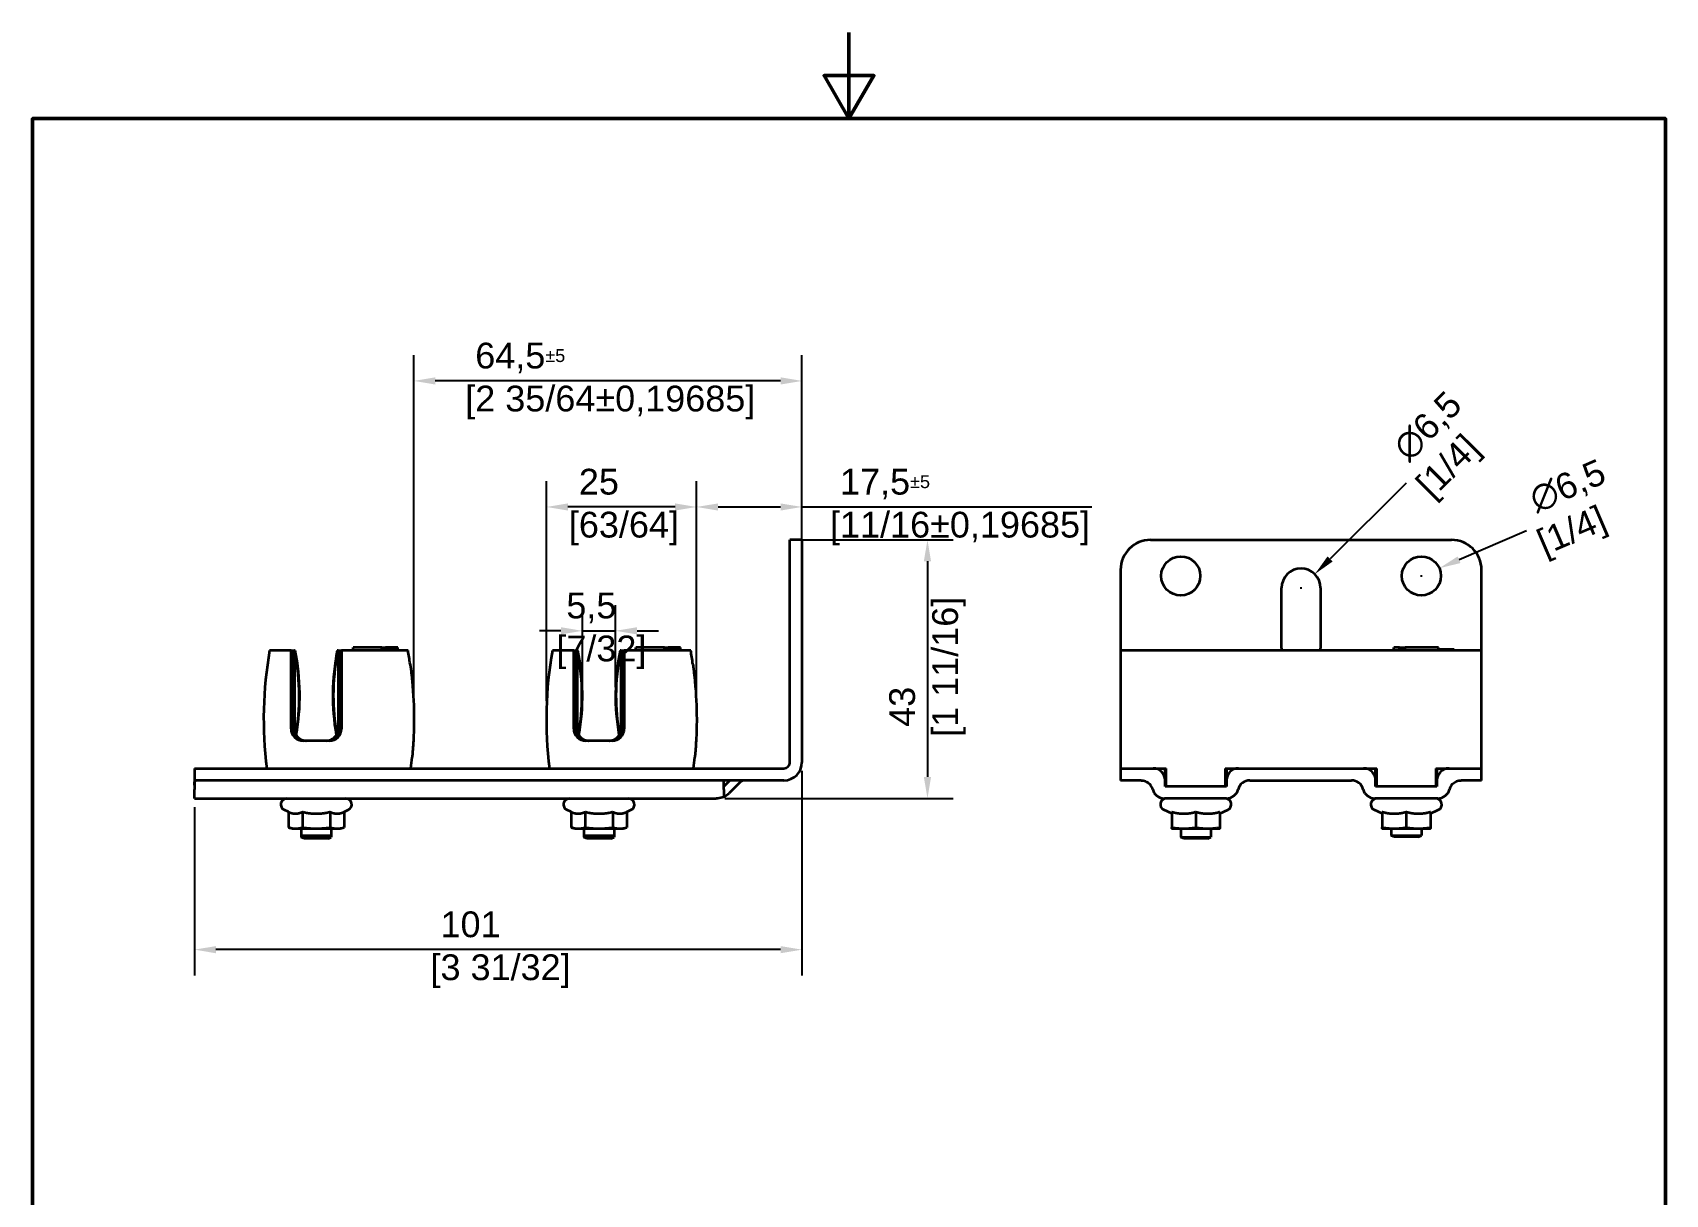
# Model space of a CAD drawing. Header units: millimetres. Extents: x 0 to 390, y 0 to 297.
# Drawn here: x 10 to 200, y 161.8 to 297 of the extents above; entities that cross this region are included whole.
import ezdxf

# ---------------------------------------------------------------- set-up
doc = ezdxf.new("R2010")
doc.units = ezdxf.units.MM
for name, color, linetype, lineweight in [('Arêtes visibles(ISO)', 7, 'Continuous', 35), ('Cadre_0', 7, 'Continuous', 50), ('Cotes(ISO)', 7, 'Continuous', 18)]:
    doc.layers.add(name, color=color, linetype=linetype, lineweight=lineweight)
doc.styles.add('MANTION', font='arial.ttf')
doc.dimstyles.new('Plan commercial', dxfattribs={"dimtxt": 3, "dimasz": 2.5, "dimexe": 3, "dimexo": 1, "dimgap": 0.762, "dimtad": 1, "dimrnd": 1e-08, "dimtxsty": 'MANTION', "dimcen": 0.09, "dimdle": 10, "dimclrd": 7, "dimclre": 7, "dimclrt": 256, "dimazin": 2, "dimtfac": 0.5, "dimtmove": 0, "dimatfit": 3, "dimfxl": 0, "dimtolj": 1, "dimlwd": 25, "dimlwe": 25, "dimarcsym": 0})

# ---------------------------------------------------------------- blocks, each defined once
blk = doc.blocks.new('Cadres Cadre par défaut')
at = {"layer": 'Cadre_0', "flags": 128}
for points in [[(105, 297), (105, 287), (102.11, 292), (107.89, 292), (105, 287)], [(10, 10), (10, 287), (200, 287), (200, 10), (10, 10)]]:
    blk.add_lwpolyline(points, dxfattribs=at)
blk = doc.blocks.new('*D12')
at = {"layer": 'Cotes(ISO)', "color": 7, "linetype": 'Continuous', "lineweight": 25, "transparency": 16777216}
for p, q in [((183.84, 239.01), (175.99, 235.64)), ((171.52, 233.76), (171.7, 233.76)), ((171.61, 233.67), (171.61, 233.85))]:
    blk.add_line(p, q, dxfattribs=at)
at = {"layer": 'Cotes(ISO)', "color": 7, "linetype": 'Continuous', "transparency": 16777216}
blk.add_solid([(175.83, 236.03), (176.16, 235.26), (173.7, 234.66)], dxfattribs=at)
at = {"layer": 'Defpoints', "color": 0, "linetype": 'Continuous', "transparency": 16777216}
for p in [(173.7, 234.66), (169.52, 232.86)]:
    blk.add_point(p, dxfattribs=at)
at = {"layer": 'Cotes(ISO)', "color": 154, "linetype": 'Continuous', "lineweight": 25, "true_color": 0x004691, "transparency": 16777216, "insert": (182.76, 243.45), "char_height": 3, "attachment_point": 1, "rotation": 23.2453, "style": 'MANTION'}
blk.add_mtext('\\A1; ∅6,5\\P[1/4]', dxfattribs=at)
blk = doc.blocks.new('*D13')
at = {"layer": 'Cotes(ISO)', "color": 7, "linetype": 'Continuous', "lineweight": 25, "transparency": 16777216}
for p, q in [((169.82, 244.57), (160.98, 235.74)), ((157.52, 232.36), (157.7, 232.36)), ((157.61, 232.27), (157.61, 232.45))]:
    blk.add_line(p, q, dxfattribs=at)
at = {"layer": 'Cotes(ISO)', "color": 7, "linetype": 'Continuous', "transparency": 16777216}
blk.add_solid([(160.69, 236.03), (161.28, 235.44), (159.21, 233.97)], dxfattribs=at)
at = {"layer": 'Defpoints', "color": 0, "linetype": 'Continuous', "transparency": 16777216}
for p in [(159.21, 233.97), (156, 230.75)]:
    blk.add_point(p, dxfattribs=at)
at = {"layer": 'Cotes(ISO)', "color": 154, "linetype": 'Continuous', "lineweight": 25, "true_color": 0x004691, "transparency": 16777216, "insert": (167.18, 248.29), "char_height": 3, "attachment_point": 1, "rotation": 45, "style": 'MANTION'}
blk.add_mtext('\\A1; ∅6,5\\P[1/4]', dxfattribs=at)
blk = doc.blocks.new('*D15')
at = {"layer": 'Cotes(ISO)', "color": 7, "linetype": 'Continuous', "lineweight": 25, "transparency": 16777216}
for p, q in [((99.53, 211.06), (99.53, 187.26)), ((28.83, 206.86), (28.83, 187.26)), ((97.03, 190.26), (31.33, 190.26))]:
    blk.add_line(p, q, dxfattribs=at)
at = {"layer": 'Cotes(ISO)', "color": 7, "linetype": 'Continuous', "transparency": 16777216}
for points in [[(31.33, 190.67), (31.33, 189.84), (28.83, 190.26)], [(97.03, 190.67), (97.03, 189.84), (99.53, 190.26)]]:
    blk.add_solid(points, dxfattribs=at)
at = {"layer": 'Defpoints', "color": 0, "linetype": 'Continuous', "transparency": 16777216}
for p in [(99.53, 212.06), (28.83, 207.86), (28.83, 190.26)]:
    blk.add_point(p, dxfattribs=at)
at = {"layer": 'Cotes(ISO)', "color": 154, "linetype": 'Continuous', "lineweight": 25, "true_color": 0x004691, "transparency": 16777216, "insert": (56.3, 194.71), "char_height": 3, "attachment_point": 1, "style": 'MANTION'}
blk.add_mtext('\\A1; 101\\P[3 31/32]', dxfattribs=at)
blk = doc.blocks.new('*D16')
at = {"layer": 'Cotes(ISO)', "color": 7, "linetype": 'Continuous', "lineweight": 25, "transparency": 16777216}
for p, q in [((99.13, 237.96), (117.13, 237.96)), ((114.13, 235.46), (114.13, 210.36)), ((90.56, 207.86), (117.13, 207.86))]:
    blk.add_line(p, q, dxfattribs=at)
at = {"layer": 'Cotes(ISO)', "color": 7, "linetype": 'Continuous', "transparency": 16777216}
for points in [[(113.71, 235.46), (114.55, 235.46), (114.13, 237.96)], [(113.71, 210.36), (114.55, 210.36), (114.13, 207.86)]]:
    blk.add_solid(points, dxfattribs=at)
at = {"layer": 'Defpoints', "color": 0, "linetype": 'Continuous', "transparency": 16777216}
for p in [(98.13, 237.96), (89.56, 207.86), (114.13, 207.86)]:
    blk.add_point(p, dxfattribs=at)
at = {"layer": 'Cotes(ISO)', "color": 154, "linetype": 'Continuous', "lineweight": 25, "true_color": 0x004691, "transparency": 16777216, "insert": (109.68, 215.03), "char_height": 3, "attachment_point": 1, "rotation": 90, "style": 'MANTION'}
blk.add_mtext('\\A1; 43\\P[1 11/16]', dxfattribs=at)
blk = doc.blocks.new('*D17')
at = {"layer": 'Cotes(ISO)', "color": 7, "linetype": 'Continuous', "lineweight": 25, "transparency": 16777216}
for p, q in [((87.26, 219.08), (87.26, 244.79)), ((99.53, 235.46), (99.53, 244.79)), ((89.76, 241.79), (97.03, 241.79)), ((99.53, 241.79), (133.26, 241.79))]:
    blk.add_line(p, q, dxfattribs=at)
at = {"layer": 'Cotes(ISO)', "color": 7, "linetype": 'Continuous', "transparency": 16777216}
for points in [[(89.76, 242.2), (89.76, 241.37), (87.26, 241.79)], [(97.03, 242.2), (97.03, 241.37), (99.53, 241.79)]]:
    blk.add_solid(points, dxfattribs=at)
at = {"layer": 'Defpoints', "color": 0, "linetype": 'Continuous', "transparency": 16777216}
for p in [(87.26, 241.79), (99.53, 234.46), (87.26, 218.08)]:
    blk.add_point(p, dxfattribs=at)
at = {"layer": 'Cotes(ISO)', "color": 154, "linetype": 'Continuous', "lineweight": 25, "true_color": 0x004691, "transparency": 16777216, "insert": (102.79, 246.23), "char_height": 3, "attachment_point": 1, "style": 'MANTION'}
blk.add_mtext('\\A1; 17,5{\\H1.500000;±5}\\P[11/16%%p0,19685]', dxfattribs=at)
blk = doc.blocks.new('*D18')
at = {"layer": 'Cotes(ISO)', "color": 7, "linetype": 'Continuous', "lineweight": 25, "transparency": 16777216}
for p, q in [((69.79, 219.23), (69.79, 244.79)), ((87.26, 219.08), (87.26, 244.79)), ((84.76, 241.79), (72.29, 241.79))]:
    blk.add_line(p, q, dxfattribs=at)
at = {"layer": 'Cotes(ISO)', "color": 7, "linetype": 'Continuous', "transparency": 16777216}
for points in [[(72.29, 242.2), (72.29, 241.37), (69.79, 241.79)], [(84.76, 242.2), (84.76, 241.37), (87.26, 241.79)]]:
    blk.add_solid(points, dxfattribs=at)
at = {"layer": 'Defpoints', "color": 0, "linetype": 'Continuous', "transparency": 16777216}
for p in [(69.79, 241.79), (69.79, 218.23), (87.26, 218.08)]:
    blk.add_point(p, dxfattribs=at)
at = {"layer": 'Cotes(ISO)', "color": 154, "linetype": 'Continuous', "lineweight": 25, "true_color": 0x004691, "transparency": 16777216, "insert": (72.4, 246.23), "char_height": 3, "attachment_point": 1, "style": 'MANTION'}
blk.add_mtext('\\A1; 25\\P[63/64]', dxfattribs=at)
blk = doc.blocks.new('*D19')
at = {"layer": 'Cotes(ISO)', "color": 7, "linetype": 'Continuous', "lineweight": 25, "transparency": 16777216}
for p, q in [((73.98, 220.83), (73.98, 230.37)), ((77.83, 220.83), (77.83, 230.37)), ((71.48, 227.37), (68.98, 227.37)), ((73.98, 227.37), (77.83, 227.37)), ((80.33, 227.37), (82.83, 227.37))]:
    blk.add_line(p, q, dxfattribs=at)
at = {"layer": 'Cotes(ISO)', "color": 7, "linetype": 'Continuous', "transparency": 16777216}
for points in [[(71.48, 227.79), (71.48, 226.96), (73.98, 227.37)], [(80.33, 227.79), (80.33, 226.96), (77.83, 227.37)]]:
    blk.add_solid(points, dxfattribs=at)
at = {"layer": 'Defpoints', "color": 0, "linetype": 'Continuous', "transparency": 16777216}
for p in [(77.83, 227.37), (73.98, 219.83), (77.83, 219.83)]:
    blk.add_point(p, dxfattribs=at)
at = {"layer": 'Cotes(ISO)', "color": 154, "linetype": 'Continuous', "lineweight": 25, "true_color": 0x004691, "transparency": 16777216, "insert": (70.94, 231.82), "char_height": 3, "attachment_point": 1, "style": 'MANTION'}
blk.add_mtext('\\A1; 5,5\\P[7/32]', dxfattribs=at)
blk = doc.blocks.new('*D20')
at = {"layer": 'Cotes(ISO)', "color": 7, "linetype": 'Continuous', "lineweight": 25, "transparency": 16777216}
for p, q in [((54.36, 219.08), (54.36, 259.46)), ((99.53, 235.46), (99.53, 259.46)), ((97.03, 256.46), (56.86, 256.46))]:
    blk.add_line(p, q, dxfattribs=at)
at = {"layer": 'Cotes(ISO)', "color": 7, "linetype": 'Continuous', "transparency": 16777216}
for points in [[(56.86, 256.88), (56.86, 256.04), (54.36, 256.46)], [(97.03, 256.88), (97.03, 256.04), (99.53, 256.46)]]:
    blk.add_solid(points, dxfattribs=at)
at = {"layer": 'Defpoints', "color": 0, "linetype": 'Continuous', "transparency": 16777216}
for p in [(54.36, 256.46), (99.53, 234.46), (54.36, 218.08)]:
    blk.add_point(p, dxfattribs=at)
at = {"layer": 'Cotes(ISO)', "color": 154, "linetype": 'Continuous', "lineweight": 25, "true_color": 0x004691, "transparency": 16777216, "insert": (60.34, 260.91), "char_height": 3, "attachment_point": 1, "style": 'MANTION'}
blk.add_mtext('\\A1; 64,5{\\H1.500000;±5}\\P[2 35/64%%p0,19685]', dxfattribs=at)

msp = doc.modelspace()

# ---------------------------------------------------------------- linework, layer by layer
at = {"layer": 'Arêtes visibles(ISO)'}
for p, q in [((99.5299, 237.9597), (98.1299, 237.9597)), ((98.1299, 234.4597), (98.1299, 237.9597)), ((99.5299, 237.9597), (99.5299, 234.4597)), ((140.1055, 237.9597), (175.1055, 237.9597)), ((98.1299, 212.0597), (98.1299, 234.4597)), ((99.5299, 234.4597), (99.5299, 212.0597)), ((136.6055, 234.4597), (136.6055, 225.0797)), ((178.6055, 225.0797), (178.6055, 234.4597)), ((155.3305, 225.3597), (155.3305, 232.3597)), ((159.8805, 232.3597), (159.8805, 225.3597)), ((38.1964, 225.0797), (37.5799, 225.0797)), ((40.0649, 225.0797), (39.6162, 225.0797)), ((40.0649, 225.0797), (40.2454, 225.0797)), ((40.0649, 215.9797), (40.0649, 225.0797)), ((40.2454, 225.0797), (40.2454, 215.9797)), ((40.2454, 225.0797), (40.41, 225.0797)), ((40.41, 225.0797), (40.4608, 225.0797)), ((40.41, 215.9797), (40.41, 225.0797)), ((40.4608, 225.0797), (40.4608, 215.9797)), ((40.5549, 225.0797), (40.4608, 225.0797)), ((45.5491, 225.0797), (45.4549, 225.0797)), ((45.5491, 225.0797), (45.5999, 225.0797)), ((45.5491, 225.0797), (45.5491, 215.9797)), ((45.5999, 225.0797), (45.5999, 215.9797)), ((45.5999, 225.0797), (45.7644, 225.0797)), ((45.7644, 225.0797), (45.9449, 225.0797)), ((45.7644, 215.9797), (45.7644, 225.0797)), ((45.9449, 225.0797), (45.9449, 215.9797)), ((51.6437, 225.0797), (45.9449, 225.0797)), ((50.6266, 225.4297), (47.3104, 225.4297)), ((47.3104, 225.0797), (47.3104, 225.4297)), ((50.6266, 225.2547), (50.6266, 225.4297)), ((50.6266, 225.4297), (51.0526, 225.4297)), ((50.6266, 225.0797), (50.6266, 225.2547)), ((50.6266, 225.2547), (52.4856, 225.2547)), ((52.4856, 225.4297), (51.0526, 225.4297)), ((51.0526, 225.2547), (51.0526, 225.4297)), ((52.4856, 225.2547), (52.4856, 225.4297)), ((52.4856, 225.0797), (52.4856, 225.2547)), ((53.6799, 225.0797), (53.0635, 225.0797)), ((71.0964, 225.0797), (70.4799, 225.0797)), ((72.9649, 225.0797), (72.5162, 225.0797)), ((72.9649, 225.0797), (73.1454, 225.0797)), ((72.9649, 215.9797), (72.9649, 225.0797)), ((73.1454, 225.0797), (73.1454, 215.9797)), ((73.1454, 225.0797), (73.31, 225.0797)), ((73.31, 225.0797), (73.3608, 225.0797)), ((73.31, 215.9797), (73.31, 225.0797)), ((73.3608, 225.0797), (73.3608, 215.9797)), ((73.4549, 225.0797), (73.3608, 225.0797)), ((78.4491, 225.0797), (78.3549, 225.0797)), ((78.4491, 225.0797), (78.4999, 225.0797)), ((78.4491, 225.0797), (78.4491, 215.9797)), ((78.4999, 225.0797), (78.4999, 215.9797)), ((78.4999, 225.0797), (78.6644, 225.0797)), ((78.6644, 225.0797), (78.8449, 225.0797)), ((78.6644, 215.9797), (78.6644, 225.0797)), ((78.8449, 225.0797), (78.8449, 215.9797)), ((84.5437, 225.0797), (78.8449, 225.0797)), ((83.5266, 225.4297), (80.2104, 225.4297)), ((80.2104, 225.0797), (80.2104, 225.4297)), ((83.5266, 225.2547), (83.5266, 225.4297)), ((83.5266, 225.4297), (83.9526, 225.4297)), ((83.5266, 225.0797), (83.5266, 225.2547)), ((83.5266, 225.2547), (85.3856, 225.2547)), ((85.3856, 225.4297), (83.9526, 225.4297)), ((83.9526, 225.2547), (83.9526, 225.4297)), ((85.3856, 225.2547), (85.3856, 225.4297)), ((85.3856, 225.0797), (85.3856, 225.2547)), ((86.5799, 225.0797), (85.9635, 225.0797)), ((177.2917, 225.0797), (137.9192, 225.0797)), ((168.4152, 225.0797), (168.4152, 225.4297)), ((169.082, 225.4297), (168.4152, 225.4297)), ((169.082, 225.0797), (169.082, 225.4297)), ((169.082, 225.4297), (169.7349, 225.4297)), ((173.5905, 225.4297), (169.7349, 225.4297)), ((169.7349, 225.0797), (169.7349, 225.4297)), ((173.5905, 225.0797), (173.5905, 225.4297)), ((173.5905, 225.2547), (175.4201, 225.2547)), ((175.4201, 225.0797), (175.4201, 225.2547)), ((44.5443, 214.5797), (41.4656, 214.5797)), ((77.4443, 214.5797), (74.3656, 214.5797)), ((28.8299, 211.3597), (32.3299, 211.3597)), ((28.8299, 211.3597), (28.8299, 209.3997)), ((32.3299, 211.3597), (97.4299, 211.3597)), ((39.2654, 211.3597), (51.9945, 211.3597)), ((72.1654, 211.3597), (84.8945, 211.3597)), ((136.6055, 211.3597), (136.6055, 209.9597)), ((136.6055, 211.3597), (140.1055, 211.3597)), ((140.1055, 211.3597), (140.3855, 211.3597)), ((140.3855, 211.3597), (141.9255, 211.3597)), ((141.7855, 209.9597), (141.7855, 211.3597)), ((148.7855, 211.3597), (150.3255, 211.3597)), ((148.9255, 211.3597), (148.9255, 209.9597)), ((150.3255, 211.3597), (164.8855, 211.3597)), ((164.8855, 211.3597), (166.4255, 211.3597)), ((166.2855, 209.9597), (166.2855, 211.3597)), ((173.2855, 211.3597), (174.8255, 211.3597)), ((173.4255, 211.3597), (173.4255, 209.9597)), ((174.8255, 211.3597), (175.1055, 211.3597)), ((175.1055, 211.3597), (178.6055, 211.3597)), ((178.6055, 209.9597), (178.6055, 211.3597)), ((28.8299, 209.3997), (28.8299, 208.9097)), ((32.3299, 209.9597), (29.014, 209.9597)), ((97.4299, 209.9597), (32.3299, 209.9597)), ((90.4299, 208.9097), (90.4299, 209.9597)), ((90.4299, 209.2597), (91.1299, 209.9597)), ((92.3249, 209.7547), (91.045, 208.4748)), ((138.9855, 209.9597), (136.6055, 209.9597)), ((141.7855, 209.2597), (141.7855, 209.9597)), ((148.9255, 209.2597), (141.7855, 209.2597)), ((148.9255, 209.9597), (148.9255, 209.2597)), ((151.6365, 209.9597), (163.4855, 209.9597)), ((166.2855, 209.2597), (166.2855, 209.9597)), ((173.4255, 209.2597), (166.2855, 209.2597)), ((173.4255, 209.9597), (173.4255, 209.2597)), ((178.6055, 209.9597), (176.2255, 209.9597)), ((28.8299, 207.8597), (28.8299, 208.9097)), ((28.8299, 207.8597), (89.5601, 207.8597)), ((90.4299, 208.9097), (90.4299, 208.0483)), ((148.9255, 207.8597), (141.6965, 207.8597)), ((173.5144, 207.8597), (166.1965, 207.8597)), ((39.7718, 206.2955), (39.2791, 206.5253)), ((39.7718, 206.2955), (39.7718, 204.4758)), ((41.3884, 206.2955), (41.3884, 204.4758)), ((44.6215, 206.2955), (44.6215, 204.4758)), ((46.2381, 206.2955), (46.7308, 206.5253)), ((46.2381, 206.2955), (46.2381, 204.4758)), ((72.6718, 206.2955), (72.1791, 206.5253)), ((72.6718, 206.2955), (72.6718, 204.4758)), ((74.2884, 206.2955), (74.2884, 204.4758)), ((77.5215, 206.2955), (77.5215, 204.4758)), ((79.1381, 206.2955), (79.6308, 206.5253)), ((79.1381, 206.2955), (79.1381, 204.4758)), ((142.5555, 206.0936), (141.6296, 206.5253)), ((142.5555, 206.2955), (142.5555, 204.4758)), ((145.3555, 206.2955), (145.3555, 204.4758)), ((148.1555, 206.0936), (149.0813, 206.5253)), ((148.1555, 206.2955), (148.1555, 204.4758)), ((167.0555, 206.0936), (166.1296, 206.5253)), ((167.0555, 206.2955), (167.0555, 204.4758)), ((169.8555, 206.2955), (169.8555, 204.4758)), ((172.6555, 206.0936), (173.5813, 206.5253)), ((172.6555, 206.2955), (172.6555, 204.4758)), ((40.2049, 204.3597), (39.7718, 204.4758)), ((40.2049, 204.3597), (40.5801, 204.3597)), ((40.5801, 204.3597), (43.0049, 204.3597)), ((41.2549, 204.3597), (41.2549, 203.5515)), ((41.2549, 203.5515), (44.7549, 203.5515)), ((41.5985, 203.3797), (41.2549, 203.5515)), ((41.2549, 203.5515), (41.2549, 203.3555)), ((41.2549, 203.3555), (44.7549, 203.3555)), ((41.5985, 203.1837), (41.2549, 203.3555)), ((44.4114, 203.3797), (41.5985, 203.3797)), ((43.0049, 204.3597), (45.4298, 204.3597)), ((44.4114, 203.3797), (44.7549, 203.5515)), ((44.4114, 203.1837), (44.7549, 203.3555)), ((44.7549, 204.3597), (44.7549, 203.5515)), ((44.7549, 203.5515), (44.7549, 203.3555)), ((45.4298, 204.3597), (45.8049, 204.3597)), ((45.8049, 204.3597), (46.2381, 204.4758)), ((73.1049, 204.3597), (72.6718, 204.4758)), ((73.1049, 204.3597), (73.4801, 204.3597)), ((73.4801, 204.3597), (75.9049, 204.3597)), ((74.1549, 204.3597), (74.1549, 203.5515)), ((74.1549, 203.5515), (77.6549, 203.5515)), ((74.4985, 203.3797), (74.1549, 203.5515)), ((74.1549, 203.5515), (74.1549, 203.3555)), ((74.1549, 203.3555), (77.6549, 203.3555)), ((74.4985, 203.1837), (74.1549, 203.3555)), ((77.3114, 203.3797), (74.4985, 203.3797)), ((75.9049, 204.3597), (78.3298, 204.3597)), ((77.3114, 203.3797), (77.6549, 203.5515)), ((77.3114, 203.1837), (77.6549, 203.3555)), ((77.6549, 204.3597), (77.6549, 203.5515)), ((77.6549, 203.5515), (77.6549, 203.3555)), ((78.3298, 204.3597), (78.7049, 204.3597)), ((78.7049, 204.3597), (79.1381, 204.4758)), ((142.5555, 204.3597), (143.9555, 204.3597)), ((143.6055, 204.3597), (143.6055, 203.3555)), ((143.6055, 203.3555), (147.1055, 203.3555)), ((143.949, 203.1837), (143.6055, 203.3555)), ((143.9555, 204.3597), (146.7555, 204.3597)), ((146.7555, 204.3597), (148.1555, 204.3597)), ((146.7619, 203.1837), (147.1055, 203.3555)), ((147.1055, 204.3597), (147.1055, 203.3555)), ((167.0555, 204.3597), (168.4555, 204.3597)), ((168.1055, 204.3597), (168.1055, 203.5515)), ((168.1055, 203.5515), (171.6055, 203.5515)), ((168.449, 203.3797), (168.1055, 203.5515)), ((171.2619, 203.3797), (168.449, 203.3797)), ((168.4555, 204.3597), (171.2555, 204.3597)), ((171.2555, 204.3597), (172.6555, 204.3597)), ((171.2619, 203.3797), (171.6055, 203.5515)), ((171.6055, 204.3597), (171.6055, 203.5515)), ((44.4114, 203.1837), (41.5985, 203.1837)), ((77.3114, 203.1837), (74.4985, 203.1837)), ((146.7619, 203.1837), (143.949, 203.1837))]:
    msp.add_line(p, q, dxfattribs=at)
for centre in [(143.6055, 233.7597), (171.6055, 233.7597)]:
    msp.add_circle(centre, 2.275, dxfattribs=at)
for centre, radius, start, end in [((140.1055, 234.4597), 3.5, 90, 180), ((175.1055, 234.4597), 3.5, 0, 90), ((157.6055, 232.3597), 2.275, 0, 180), ((82.7159, 217.0997), 45.836, 169.973772, 187.193985), ((14.5674, 219.8297), 26.5125, 350.010789, 11.421186), ((71.4424, 219.8297), 26.5125, 168.578814, 189.989211), ((8.5439, 217.0997), 45.836, 8.032647, 10.026228), ((115.6159, 217.0997), 45.836, 169.973772, 187.193985), ((47.4674, 219.8297), 26.5125, 350.010789, 11.421186), ((104.3424, 219.8297), 26.5125, 168.578814, 189.989211), ((41.4439, 217.0997), 45.836, 8.032647, 10.026228), ((157.6055, 225.3597), 2.275, 180, 187.069714), ((157.6055, 225.3597), 2.275, 352.930286, 0), ((8.5439, 217.0997), 45.836, 352.806015, 354.434928), ((41.4439, 217.0997), 45.836, 352.806015, 354.434928), ((97.4299, 212.0597), 2.1, 270, 0), ((97.4299, 212.0597), 0.7, 270, 0), ((140.3855, 209.9597), 1.4, 0, 90), ((150.3255, 209.9597), 1.4, 90, 180), ((164.8855, 209.9597), 1.4, 0, 90), ((174.8255, 209.9597), 1.4, 90, 180), ((90.14, 209.9597), 0.7, 294.469801, 315), ((92.8199, 209.2597), 0.7, 90, 135), ((138.9855, 208.5597), 1.4, 14.477512, 36.869898), ((151.6365, 208.5597), 1.4, 90, 165.522488), ((163.4855, 208.5597), 1.4, 14.477512, 90), ((176.2255, 208.5597), 1.4, 143.130102, 165.522488), ((39.5749, 207.1597), 0.7, 90, 245), ((46.4349, 207.1597), 0.7, 295, 90), ((72.4749, 207.1597), 0.7, 90, 245), ((79.3349, 207.1597), 0.7, 295, 90), ((89.5601, 209.9597), 2.1, 294.469801, 315), ((141.6965, 209.2597), 1.4, 194.477512, 270), ((141.9255, 207.1597), 0.7, 90, 245), ((148.7855, 207.1597), 0.7, 295, 90), ((148.9255, 209.2597), 1.4, 270, 345.522488), ((166.1965, 209.2597), 1.4, 194.477512, 270), ((166.4255, 207.1597), 0.7, 90, 245), ((173.2855, 207.1597), 0.7, 295, 90), ((173.5144, 209.2597), 1.4, 270, 345.522488)]:
    msp.add_arc(centre, radius, start, end, dxfattribs=at)
for centre, major_axis, start_param, end_param in [((41.4656, 215.9797), (-1.4006, 0), 0, 1.57079633), ((41.8614, 215.9797), (-1.4006, 0), 0, 0.45958652), ((41.8614, 215.9797), (-1.4006, 0), 0.45958652, 1.57079633), ((44.1485, 215.9797), (1.4006, 0), 4.71238898, 5.82359879), ((44.5443, 215.9797), (1.4006, 0), 4.71238898, 6.28318531), ((44.1485, 215.9797), (1.4006, 0), 5.82359879, 6.28318531), ((74.3656, 215.9797), (-1.4006, 0), 0, 1.57079633), ((74.7614, 215.9797), (-1.4006, 0), 0, 0.45958652), ((74.7614, 215.9797), (-1.4006, 0), 0.45958652, 1.57079633), ((77.0485, 215.9797), (1.4006, 0), 4.71238898, 5.82359879), ((77.4443, 215.9797), (1.4006, 0), 4.71238898, 6.28318531), ((77.0485, 215.9797), (1.4006, 0), 5.82359879, 6.28318531)]:
    msp.add_ellipse(centre, major_axis=major_axis, ratio=0.99955743, start_param=start_param, end_param=end_param, dxfattribs=at)
for points, knots in [([(39.6162, 225.0797), (39.428, 225.0797), (39.2415, 225.0797), (38.8951, 225.0797), (38.7382, 225.0797), (38.4858, 225.0797), (38.3882, 225.0797), (38.2482, 225.0797), (38.2069, 225.0797), (38.1964, 225.0797)], [0, 0, 0, 0, 0.080645449, 0.080645449, 0.160523284, 0.160523284, 0.233083165, 0.233083165, 0.305372239, 0.305372239, 0.305372239, 0.305372239]), ([(40.4608, 225.0797), (40.466, 225.0536), (40.4712, 225.0276), (40.8245, 223.2521), (40.9859, 221.4655), (40.9859, 219.8297), (40.9859, 218.4118), (40.8665, 216.8804), (40.6061, 215.3587)], [-0.71152351, -0.71152351, -0.71152351, -0.71152351, -0.70107269, -0.70107269, 0, 0, 0, 0.60765636, 0.60765636, 0.60765636, 0.60765636]), ([(45.4038, 215.3587), (45.1433, 216.8804), (45.024, 218.4118), (45.024, 219.8297), (45.024, 221.4655), (45.1854, 223.2521), (45.5386, 225.0276), (45.5438, 225.0536), (45.5491, 225.0797)], [-0.60765636, -0.60765636, -0.60765636, -0.60765636, 0, 0, 0, 0.70107269, 0.70107269, 0.71152351, 0.71152351, 0.71152351, 0.71152351]), ([(53.0635, 225.0797), (53.0522, 225.0797), (53.006, 225.0797), (52.8485, 225.0797), (52.7381, 225.0797), (52.4728, 225.0797), (52.322, 225.0797), (51.994, 225.0797), (51.8195, 225.0797), (51.6437, 225.0797)], [0, 0, 0, 0, 0.077042707, 0.077042707, 0.154831538, 0.154831538, 0.229862895, 0.229862895, 0.305175044, 0.305175044, 0.305175044, 0.305175044]), ([(72.5162, 225.0797), (72.328, 225.0797), (72.1415, 225.0797), (71.7951, 225.0797), (71.6382, 225.0797), (71.3858, 225.0797), (71.2882, 225.0797), (71.1482, 225.0797), (71.1069, 225.0797), (71.0964, 225.0797)], [0, 0, 0, 0, 0.080645449, 0.080645449, 0.160523284, 0.160523284, 0.233083165, 0.233083165, 0.305372239, 0.305372239, 0.305372239, 0.305372239]), ([(73.3608, 225.0797), (73.366, 225.0536), (73.3712, 225.0276), (73.7245, 223.2521), (73.8859, 221.4655), (73.8859, 219.8297), (73.8859, 218.4118), (73.7665, 216.8804), (73.5061, 215.3587)], [-0.71152351, -0.71152351, -0.71152351, -0.71152351, -0.70107269, -0.70107269, 0, 0, 0, 0.60765636, 0.60765636, 0.60765636, 0.60765636]), ([(78.3038, 215.3587), (78.0433, 216.8804), (77.924, 218.4118), (77.924, 219.8297), (77.924, 221.4655), (78.0854, 223.2521), (78.4386, 225.0276), (78.4438, 225.0536), (78.4491, 225.0797)], [-0.60765636, -0.60765636, -0.60765636, -0.60765636, 0, 0, 0, 0.70107269, 0.70107269, 0.71152351, 0.71152351, 0.71152351, 0.71152351]), ([(85.9635, 225.0797), (85.9522, 225.0797), (85.906, 225.0797), (85.7485, 225.0797), (85.6381, 225.0797), (85.3728, 225.0797), (85.222, 225.0797), (84.894, 225.0797), (84.7195, 225.0797), (84.5437, 225.0797)], [0, 0, 0, 0, 0.077042707, 0.077042707, 0.154831538, 0.154831538, 0.229862895, 0.229862895, 0.305175044, 0.305175044, 0.305175044, 0.305175044]), ([(137.9192, 225.0797), (137.7398, 225.0797), (137.5644, 225.0797), (137.2393, 225.0797), (137.093, 225.0797), (136.8546, 225.0797), (136.7627, 225.0797), (136.6375, 225.0797), (136.6183, 225.0797), (136.6055, 225.0797)], [0, 0, 0, 0, 0.077042707, 0.077042707, 0.154831538, 0.154831538, 0.229862895, 0.229862895, 0.305175044, 0.305175044, 0.305175044, 0.305175044]), ([(136.6055, 225.0797), (136.6055, 223.9519), (136.6055, 222.8147), (136.6055, 220.1536), (136.6055, 218.6287), (136.6055, 217.1027), (136.6055, 215.7472), (136.6055, 214.3892), (136.6055, 212.4768), (136.6055, 211.9173), (136.6055, 211.3597)], [0.16246487, 0.16246487, 0.16246487, 0.16246487, 0.65332666, 0.65332666, 1.30665332, 1.30665332, 1.30665332, 1.8869739, 1.8869739, 2.12753377, 2.12753377, 2.12753377, 2.12753377]), ([(178.6055, 225.0797), (178.5908, 225.0797), (178.5687, 225.0797), (178.4263, 225.0797), (178.3225, 225.0797), (178.072, 225.0797), (177.9321, 225.0797), (177.6247, 225.0797), (177.4599, 225.0797), (177.2917, 225.0797)], [0, 0, 0, 0, 0.080645449, 0.080645449, 0.160523284, 0.160523284, 0.233083165, 0.233083165, 0.305372239, 0.305372239, 0.305372239, 0.305372239]), ([(178.6055, 211.3597), (178.6055, 211.9173), (178.6055, 212.4768), (178.6055, 214.3892), (178.6055, 215.7472), (178.6055, 217.1027), (178.6055, 218.6287), (178.6055, 220.1536), (178.6055, 222.8147), (178.6055, 223.9519), (178.6055, 225.0797)], [0.48577288, 0.48577288, 0.48577288, 0.48577288, 0.72633394, 0.72633394, 1.3066533, 1.3066533, 1.3066533, 1.95997994, 1.95997994, 2.45084179, 2.45084179, 2.45084179, 2.45084179]), ([(53.9302, 223.5047), (53.9302, 223.5047), (53.9303, 223.5042), (53.9312, 223.4976), (53.9339, 223.4776), (53.9446, 223.3973), (53.9542, 223.3255), (53.9836, 223.0988), (54.0057, 222.9246), (54.0508, 222.5486), (54.0726, 222.3595), (54.115, 221.9714), (54.1353, 221.7762), (54.1546, 221.5797)], [0.434529253, 0.434529253, 0.434529253, 0.434529253, 0.445652048, 0.445652048, 0.504107197, 0.504107197, 0.583444288, 0.583444288, 0.693530317, 0.693530317, 0.784246556, 0.784246556, 0.868857657, 0.868857657, 0.868857657, 0.868857657]), ([(86.8302, 223.5047), (86.8302, 223.5047), (86.8303, 223.5042), (86.8312, 223.4976), (86.8339, 223.4776), (86.8446, 223.3973), (86.8542, 223.3255), (86.8836, 223.0988), (86.9057, 222.9246), (86.9508, 222.5486), (86.9726, 222.3595), (87.015, 221.9714), (87.0353, 221.7762), (87.0546, 221.5797)], [0.434529253, 0.434529253, 0.434529253, 0.434529253, 0.445652048, 0.445652048, 0.504107197, 0.504107197, 0.583444288, 0.583444288, 0.693530317, 0.693530317, 0.784246556, 0.784246556, 0.868857657, 0.868857657, 0.868857657, 0.868857657]), ([(54.1546, 221.5797), (54.1573, 221.5523), (54.16, 221.5248), (54.3076, 219.9935), (54.3741, 218.5139), (54.3741, 217.0997), (54.3741, 216.2791), (54.3519, 215.4364), (54.3047, 214.5797)], [-0.617130748, -0.617130748, -0.617130748, -0.617130748, -0.606079955, -0.606079955, 0, 0, 0, 0.351702485, 0.351702485, 0.351702485, 0.351702485]), ([(87.0546, 221.5797), (87.0573, 221.5523), (87.06, 221.5248), (87.2076, 219.9935), (87.2741, 218.5139), (87.2741, 217.0997), (87.2741, 216.2791), (87.2519, 215.4364), (87.2047, 214.5797)], [-0.617130748, -0.617130748, -0.617130748, -0.617130748, -0.606079955, -0.606079955, 0, 0, 0, 0.351702485, 0.351702485, 0.351702485, 0.351702485]), ([(41.6191, 214.5797), (41.4313, 214.5797), (41.2387, 214.6201), (40.8932, 214.7737), (40.74, 214.8866), (40.5113, 215.1334), (40.414, 215.2813), (40.2811, 215.6137), (40.2454, 215.799), (40.2454, 215.9797)], [0.304938485, 0.304938485, 0.304938485, 0.304938485, 0.391175111, 0.391175111, 0.477411737, 0.477411737, 0.554845376, 0.554845376, 0.632279015, 0.632279015, 0.632279015, 0.632279015]), ([(40.41, 215.9797), (40.41, 215.799), (40.4478, 215.6137), (40.5881, 215.2813), (40.6903, 215.1334), (40.9293, 214.8866), (41.0887, 214.7737), (41.4456, 214.6201), (41.6434, 214.5797), (41.8351, 214.5797)], [0.632279015, 0.632279015, 0.632279015, 0.632279015, 0.709712654, 0.709712654, 0.787146293, 0.787146293, 0.873382919, 0.873382919, 0.959619545, 0.959619545, 0.959619545, 0.959619545]), ([(44.1747, 214.5797), (44.3664, 214.5797), (44.5642, 214.6201), (44.9211, 214.7737), (45.0805, 214.8866), (45.3196, 215.1334), (45.4218, 215.2813), (45.562, 215.6137), (45.5999, 215.799), (45.5999, 215.9797)], [0.304938485, 0.304938485, 0.304938485, 0.304938485, 0.391175111, 0.391175111, 0.477411737, 0.477411737, 0.554845376, 0.554845376, 0.632279015, 0.632279015, 0.632279015, 0.632279015]), ([(45.7644, 215.9797), (45.7644, 215.799), (45.7287, 215.6137), (45.5958, 215.2813), (45.4986, 215.1334), (45.2699, 214.8866), (45.1167, 214.7737), (44.7712, 214.6201), (44.5785, 214.5797), (44.3908, 214.5797)], [0.632279015, 0.632279015, 0.632279015, 0.632279015, 0.709712654, 0.709712654, 0.787146293, 0.787146293, 0.873382919, 0.873382919, 0.959619545, 0.959619545, 0.959619545, 0.959619545]), ([(74.5191, 214.5797), (74.3313, 214.5797), (74.1387, 214.6201), (73.7932, 214.7737), (73.64, 214.8866), (73.4113, 215.1334), (73.314, 215.2813), (73.1811, 215.6137), (73.1454, 215.799), (73.1454, 215.9797)], [0.304938485, 0.304938485, 0.304938485, 0.304938485, 0.391175111, 0.391175111, 0.477411737, 0.477411737, 0.554845376, 0.554845376, 0.632279015, 0.632279015, 0.632279015, 0.632279015]), ([(73.31, 215.9797), (73.31, 215.799), (73.3478, 215.6137), (73.4881, 215.2813), (73.5903, 215.1334), (73.8293, 214.8866), (73.9887, 214.7737), (74.3456, 214.6201), (74.5434, 214.5797), (74.7351, 214.5797)], [0.632279015, 0.632279015, 0.632279015, 0.632279015, 0.709712654, 0.709712654, 0.787146293, 0.787146293, 0.873382919, 0.873382919, 0.959619545, 0.959619545, 0.959619545, 0.959619545]), ([(77.0747, 214.5797), (77.2664, 214.5797), (77.4642, 214.6201), (77.8211, 214.7737), (77.9805, 214.8866), (78.2196, 215.1334), (78.3218, 215.2813), (78.462, 215.6137), (78.4999, 215.799), (78.4999, 215.9797)], [0.304938485, 0.304938485, 0.304938485, 0.304938485, 0.391175111, 0.391175111, 0.477411737, 0.477411737, 0.554845376, 0.554845376, 0.632279015, 0.632279015, 0.632279015, 0.632279015]), ([(78.6644, 215.9797), (78.6644, 215.799), (78.6287, 215.6137), (78.4958, 215.2813), (78.3986, 215.1334), (78.1699, 214.8866), (78.0167, 214.7737), (77.6712, 214.6201), (77.4785, 214.5797), (77.2908, 214.5797)], [0.632279015, 0.632279015, 0.632279015, 0.632279015, 0.709712654, 0.709712654, 0.787146293, 0.787146293, 0.873382919, 0.873382919, 0.959619545, 0.959619545, 0.959619545, 0.959619545]), ([(54.3047, 214.5797), (54.2906, 214.3235), (54.2747, 214.0698), (54.2423, 213.6), (54.2261, 213.388), (54.1982, 213.0425), (54.1865, 212.908), (54.1726, 212.7503), (54.1685, 212.7055), (54.1647, 212.6631), (54.1639, 212.6547), (54.1639, 212.6547)], [0, 0, 0, 0, 0.10998476, 0.10998476, 0.218855699, 0.218855699, 0.321076118, 0.321076118, 0.389004074, 0.389004074, 0.433647914, 0.433647914, 0.433647914, 0.433647914]), ([(87.2047, 214.5797), (87.1906, 214.3235), (87.1747, 214.0698), (87.1423, 213.6), (87.1261, 213.388), (87.0982, 213.0425), (87.0865, 212.908), (87.0726, 212.7503), (87.0685, 212.7055), (87.0647, 212.6631), (87.0639, 212.6547), (87.0639, 212.6547)], [0, 0, 0, 0, 0.10998476, 0.10998476, 0.218855699, 0.218855699, 0.321076118, 0.321076118, 0.389004074, 0.389004074, 0.433647914, 0.433647914, 0.433647914, 0.433647914]), ([(28.8299, 209.3997), (28.8299, 209.4546), (28.8307, 209.5056), (28.8372, 209.6782), (28.8507, 209.7861), (28.9101, 209.9268), (28.9568, 209.9597), (29.014, 209.9597)], [0.122963931, 0.122963931, 0.122963931, 0.122963931, 0.151260054, 0.151260054, 0.22784683, 0.22784683, 0.304433606, 0.304433606, 0.304433606, 0.304433606]), ([(138.9855, 209.9597), (139.1548, 209.9597), (139.3401, 209.9268), (139.6859, 209.7861), (139.8462, 209.6782), (140.0197, 209.5056), (140.0643, 209.4546), (140.1055, 209.3997)], [0.328683926, 0.328683926, 0.328683926, 0.328683926, 0.405270702, 0.405270702, 0.481857478, 0.481857478, 0.510153601, 0.510153601, 0.510153601, 0.510153601]), ([(175.1055, 209.3997), (175.1466, 209.4546), (175.1913, 209.5056), (175.3647, 209.6782), (175.525, 209.7861), (175.8708, 209.9268), (176.0561, 209.9597), (176.2255, 209.9597)], [0.122963931, 0.122963931, 0.122963931, 0.122963931, 0.151260054, 0.151260054, 0.22784683, 0.22784683, 0.304433606, 0.304433606, 0.304433606, 0.304433606]), ([(90.4299, 208.0483), (90.3705, 208.0213), (90.3101, 207.9971), (90.0185, 207.8959), (89.7798, 207.8597), (89.5601, 207.8597)], [1.272540841, 1.272540841, 1.272540841, 1.272540841, 1.304673756, 1.304673756, 1.426243695, 1.426243695, 1.426243695, 1.426243695])]:
    msp.add_open_spline(points, degree=3, knots=knots, dxfattribs=at)
for points in [[(141.9255, 209.2597), (141.9255, 209.9597), (141.9255, 210.661), (141.9255, 211.3597)], [(148.7855, 211.3597), (148.7855, 210.661), (148.7855, 209.9597), (148.7855, 209.2597)], [(166.4255, 209.2597), (166.4255, 209.9597), (166.4255, 210.661), (166.4255, 211.3597)], [(173.2855, 211.3597), (173.2855, 210.661), (173.2855, 209.9597), (173.2855, 209.2597)]]:
    msp.add_open_spline(points, degree=3, dxfattribs=at)
for points, weights in [([(39.7718, 206.2955), (40.2049, 206.0936), (40.5801, 206.0936)], [1.03367890466, 1.05528870277, 1]), ([(40.5801, 206.0936), (40.9552, 206.0936), (41.3884, 206.2955)], [1, 1.05528870277, 1.03367890466]), ([(41.3884, 206.2955), (42.2547, 206.0936), (43.0049, 206.0936)], [1.03367890466, 1.05528870277, 1]), ([(43.0049, 206.0936), (43.7552, 206.0936), (44.6215, 206.2955)], [1, 1.05528870277, 1.03367890466]), ([(44.6215, 206.2955), (45.0547, 206.0936), (45.4298, 206.0936)], [1.03367890466, 1.05528870277, 1]), ([(45.4298, 206.0936), (45.8049, 206.0936), (46.2381, 206.2955)], [1, 1.05528870277, 1.03367890466]), ([(72.6718, 206.2955), (73.1049, 206.0936), (73.4801, 206.0936)], [1.03367890466, 1.05528870277, 1]), ([(73.4801, 206.0936), (73.8552, 206.0936), (74.2884, 206.2955)], [1, 1.05528870277, 1.03367890466]), ([(74.2884, 206.2955), (75.1547, 206.0936), (75.9049, 206.0936)], [1.03367890466, 1.05528870277, 1]), ([(75.9049, 206.0936), (76.6552, 206.0936), (77.5215, 206.2955)], [1, 1.05528870277, 1.03367890466]), ([(77.5215, 206.2955), (77.9547, 206.0936), (78.3298, 206.0936)], [1.03367890466, 1.05528870277, 1]), ([(78.3298, 206.0936), (78.7049, 206.0936), (79.1381, 206.2955)], [1, 1.05528870277, 1.03367890466]), ([(142.5555, 206.2955), (143.3057, 206.0936), (143.9555, 206.0936)], [1.03367890466, 1.05528870277, 1]), ([(143.9555, 206.0936), (144.6052, 206.0936), (145.3555, 206.2955)], [1, 1.05528870277, 1.03367890466]), ([(145.3555, 206.2955), (146.1057, 206.0936), (146.7555, 206.0936)], [1.03367890466, 1.05528870277, 1]), ([(146.7555, 206.0936), (147.4052, 206.0936), (148.1555, 206.2955)], [1, 1.05528870277, 1.03367890466]), ([(167.0555, 206.2955), (167.8057, 206.0936), (168.4555, 206.0936)], [1.03367890466, 1.05528870277, 1]), ([(168.4555, 206.0936), (169.1052, 206.0936), (169.8555, 206.2955)], [1, 1.05528870277, 1.03367890466]), ([(169.8555, 206.2955), (170.6057, 206.0936), (171.2555, 206.0936)], [1.03367890466, 1.05528870277, 1]), ([(171.2555, 206.0936), (171.9052, 206.0936), (172.6555, 206.2955)], [1, 1.05528870277, 1.03367890466]), ([(39.7718, 204.4758), (40.2049, 204.3597), (40.5801, 204.3597)], [1, 1.0379548493, 1]), ([(40.5801, 204.3597), (40.9552, 204.3597), (41.3884, 204.4758)], [1, 1.0379548493, 1]), ([(41.3884, 204.4758), (42.2547, 204.3597), (43.0049, 204.3597)], [1, 1.0379548493, 1]), ([(43.0049, 204.3597), (43.7552, 204.3597), (44.6215, 204.4758)], [1, 1.0379548493, 1]), ([(44.6215, 204.4758), (45.0547, 204.3597), (45.4298, 204.3597)], [1, 1.0379548493, 1]), ([(45.4298, 204.3597), (45.8049, 204.3597), (46.2381, 204.4758)], [1, 1.0379548493, 1]), ([(72.6718, 204.4758), (73.1049, 204.3597), (73.4801, 204.3597)], [1, 1.0379548493, 1]), ([(73.4801, 204.3597), (73.8552, 204.3597), (74.2884, 204.4758)], [1, 1.0379548493, 1]), ([(74.2884, 204.4758), (75.1547, 204.3597), (75.9049, 204.3597)], [1, 1.0379548493, 1]), ([(75.9049, 204.3597), (76.6552, 204.3597), (77.5215, 204.4758)], [1, 1.0379548493, 1]), ([(77.5215, 204.4758), (77.9547, 204.3597), (78.3298, 204.3597)], [1, 1.0379548493, 1]), ([(78.3298, 204.3597), (78.7049, 204.3597), (79.1381, 204.4758)], [1, 1.0379548493, 1]), ([(142.5555, 204.3597), (142.5555, 204.3597), (142.5555, 204.4758)], [1, 1.0379548493, 1]), ([(142.5555, 204.4758), (143.3057, 204.3597), (143.9555, 204.3597)], [1, 1.0379548493, 1]), ([(143.9555, 204.3597), (144.6052, 204.3597), (145.3555, 204.4758)], [1, 1.0379548493, 1]), ([(145.3555, 204.4758), (146.1057, 204.3597), (146.7555, 204.3597)], [1, 1.0379548493, 1]), ([(146.7555, 204.3597), (147.4052, 204.3597), (148.1555, 204.4758)], [1, 1.0379548493, 1]), ([(148.1555, 204.4758), (148.1555, 204.3597), (148.1555, 204.3597)], [1, 1.0379548493, 1]), ([(167.0555, 204.3597), (167.0555, 204.3597), (167.0555, 204.4758)], [1, 1.0379548493, 1]), ([(167.0555, 204.4758), (167.8057, 204.3597), (168.4555, 204.3597)], [1, 1.0379548493, 1]), ([(168.4555, 204.3597), (169.1052, 204.3597), (169.8555, 204.4758)], [1, 1.0379548493, 1]), ([(169.8555, 204.4758), (170.6057, 204.3597), (171.2555, 204.3597)], [1, 1.0379548493, 1]), ([(171.2555, 204.3597), (171.9052, 204.3597), (172.6555, 204.4758)], [1, 1.0379548493, 1]), ([(172.6555, 204.4758), (172.6555, 204.3597), (172.6555, 204.3597)], [1, 1.0379548493, 1])]:
    msp.add_rational_spline(points, weights, degree=2, dxfattribs=at)

# ---------------------------------------------------------------- block references
msp.add_blockref('Cadres Cadre par défaut', (0, 0))

# ---------------------------------------------------------------- dimensions: what is measured, and where the dimension line sits
at = {"layer": 'Cotes(ISO)', "color": 7, "linetype": 'Continuous', "lineweight": 25}
for base, p1, p2, angle, text, override, picture, middle in [((54.3634, 256.4597), (99.5299, 234.4597), (54.3634, 218.0826), 180, ' <>\\X[2 35/64%%p0,19685]', {"dimgap": 0.762, "dimdec": 1, "dimlfac": 1.428571, "dimpost": '\\X', "dimtol": 1, "dimlim": 0, "dimtp": 5, "dimtm": 5, "dimtdec": 2, "dimtofl": 0, "dimatfit": 1, "dimtvp": -0.25}, '*D20', (76.9467, 256.4597)), ((69.7939, 241.7852), (87.2634, 218.0826), (69.7939, 218.2325), 180, ' <>\\X[63/64]', {"dimdec": 1, "dimlfac": 1.428571, "dimpost": '\\X', "dimtp": 0, "dimtm": 0, "dimtdec": 2, "dimtofl": 0, "dimatfit": 1, "dimtvp": -0.25}, '*D18', (78.5287, 241.7852)), ((87.2634, 241.7852), (99.5299, 234.4597), (87.2634, 218.0826), 180, ' <>\\X[11/16%%p0,19685]', {"dimgap": 0.762, "dimdec": 1, "dimlfac": 1.428571, "dimpost": '\\X', "dimtol": 1, "dimlim": 0, "dimtp": 5, "dimtm": 5, "dimtdec": 2, "dimtofl": 0, "dimatfit": 2, "dimtvp": -0.25}, '*D17', (117.6466, 241.7852)), ((114.1299, 207.8597), (98.1299, 237.9597), (89.5601, 207.8597), 270, ' <>\\X[1 11/16]', {"dimdec": 2, "dimlfac": 1.428571, "dimpost": '\\X', "dimtp": 0, "dimtm": 0, "dimtdec": 2, "dimtofl": 0, "dimatfit": 1, "dimtvp": -0.25}, '*D16', (114.1299, 222.9097)), ((77.8299, 227.3747), (73.9799, 219.8297), (77.8299, 219.8297), 180, ' <>\\X[7/32]', {"dimdec": 2, "dimlfac": 1.428571, "dimpost": '\\X', "dimtp": 0, "dimtm": 0, "dimtdec": 2, "dimtofl": 1, "dimatfit": 1, "dimtvp": -0.25}, '*D19', (75.9049, 227.3747)), ((28.8299, 190.2579), (99.5299, 212.0597), (28.8299, 207.8597), 180, ' <>\\X[3 31/32]', {"dimdec": 2, "dimlfac": 1.428571, "dimpost": '\\X', "dimtp": 0, "dimtm": 0, "dimtdec": 2, "dimtofl": 0, "dimatfit": 1, "dimtvp": -0.25}, '*D15', (64.1799, 190.2579))]:
    dim = msp.add_linear_dim(base=base, p1=p1, p2=p2, angle=angle, text=text, dimstyle='Plan commercial', override=override, dxfattribs=at)
    dim.commit()
    dim.dimension.update_dxf_attribs({"geometry": picture, "text_midpoint": middle, "dimtype": 160})
for p1, p2, picture, middle in [((155.9968, 230.751), (159.2141, 233.9684), '*D13', (173.92, 248.6743)), ((169.5151, 232.8618), (173.6958, 234.6576), '*D12', (189.1679, 241.3034))]:
    dim = msp.add_diameter_dim_2p(p1=p1, p2=p2, text=' <>\\X[1/4]', dimstyle='Plan commercial', override={"dimtad": 0, "dimdec": 2, "dimlfac": 1.428571, "dimpost": '\\X', "dimtp": 0, "dimtm": 0, "dimtdec": 2, "dimtofl": 0, "dimtvp": -0.25}, dxfattribs=at)
    dim.commit()
    dim.dimension.update_dxf_attribs({"geometry": picture, "text_midpoint": middle, "dimtype": 163})

doc.saveas('drawing.dxf')
